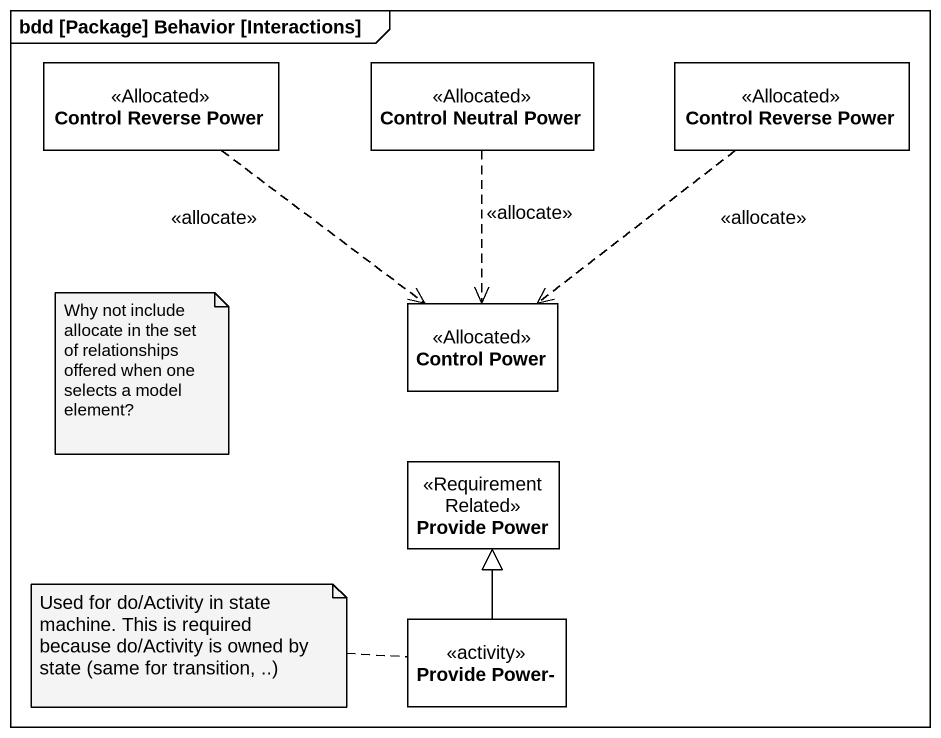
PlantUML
@startuml
mainframe bdd [Package] Behavior [Interactions]
hide circle
hide empty members
class "Control Reverse Power" as Control_Reverse_Power <<Allocated>> #FFFFFF
class "Control Neutral Power" as Control_Neutral_Power <<Allocated>> #FFFFFF
class "Control Reverse Power" as Control_Reverse_Power_2 <<Allocated>> #FFFFFF
class "Control Power" as Control_Power <<Allocated>> #FFFFFF
class "Provide Power" as Provide_Power <<RequirementRelated>> #FFFFFF
class "Provide Power-" as Provide_Power_2 <<activity>> #FFFFFF
Control_Reverse_Power ..> Control_Power : <<allocate>>
Control_Neutral_Power ..> Control_Power : <<allocate>>
Control_Reverse_Power_2 ..> Control_Power : <<allocate>>
Provide_Power_2 -up-|> Provide_Power
note as N1
  Why not include allocate in the set of relationships offered when one selects a model element?
end note
note left of Provide_Power_2 : Used for do/Activity in state machine. This is required because do/Activity is owned by state (same for transition, ..)
@enduml
